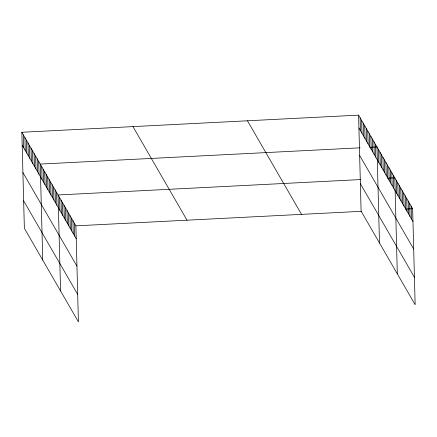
<?xml version="1.0" encoding="UTF-8"?>
<svg xmlns="http://www.w3.org/2000/svg" width="437" height="437" viewBox="0 0 437 437"><rect width="100%" height="100%" fill="white"/><g stroke="black" fill="none" stroke-linecap="round" stroke-linejoin="round"><path stroke-width="0.66" d="M21.85 132.264L75.896 225.842L78.409 321.867L24.363 228.283L21.85 132.264L358.591 115.133L412.637 208.717L415.15 304.736L361.104 211.158L358.591 115.133M360.072 147.81L40.226 164.083L42.739 260.102M369.817 147.318L376.967 146.952L379.48 242.972M360.361 179.585L58.061 194.962L60.574 290.982M387.652 178.198L394.802 177.832L397.315 273.857M75.896 225.842L361.295 211.328M405.487 209.077L412.637 208.717M358.924 128.008L412.97 221.592M359.646 155.446L413.692 249.03M360.383 183.715L414.429 277.298M247.468 120.787L301.514 214.37M132.974 126.61L187.02 220.193M22.189 145.139L76.235 238.717M22.904 172.577L76.95 266.155M23.647 200.845L77.693 294.429M411.151 206.144L411.485 219.019M409.666 203.571L409.999 216.441M408.174 200.993L408.513 213.868M406.689 198.42L407.027 211.295M405.203 195.847L405.541 208.722M403.717 193.274L404.056 206.149M402.231 190.701L402.57 203.576M400.745 188.129L401.084 201.004M399.26 185.556L399.598 198.431M397.774 182.983L398.112 195.852M396.288 180.405L396.621 193.28M393.316 175.259L393.65 188.134M391.831 172.686L392.164 185.561M390.339 170.113L390.678 182.988M388.854 167.54L389.192 180.415M387.368 164.968L387.706 177.843M385.882 162.395L386.221 175.27M384.396 159.822L384.735 172.691M382.91 157.244L383.249 170.119M381.425 154.671L381.763 167.546M379.939 152.098L380.277 164.973M378.453 149.525L378.786 162.4M375.432 144.303L375.771 157.173M373.903 141.648L374.241 154.523M372.373 138.999L372.706 151.874M370.838 136.344L371.177 149.219M369.309 133.695L369.647 146.57M367.779 131.045L368.112 143.92M366.244 128.391L366.583 141.266M364.715 125.741L365.053 138.616M363.185 123.087L363.518 135.962M361.65 120.437L361.989 133.312M360.121 117.788L360.459 130.663M74.41 223.269L74.749 236.144M72.924 220.696L73.263 233.571M71.439 218.123L71.772 230.998M69.953 215.55L70.286 228.425M68.467 212.977L68.8 225.853M66.976 210.405L67.314 223.28M65.49 207.832L65.829 220.707M64.004 205.259L64.343 218.129M62.518 202.681L62.857 215.556M61.033 200.108L61.371 212.983M59.547 197.535L59.885 210.41M56.575 192.389L56.914 205.264M55.089 189.816L55.428 202.692M53.604 187.244L53.937 200.119M52.118 184.671L52.451 197.546M50.632 182.098L50.965 194.968M49.141 179.52L49.479 192.395M47.655 176.947L47.994 189.822M46.169 174.374L46.508 187.249M44.683 171.801L45.022 184.676M43.197 169.228L43.536 182.103M41.712 166.655L42.05 179.531M38.696 161.428L39.03 174.303M37.161 158.778L37.5 171.654M35.632 156.129L35.971 168.999M34.102 153.474L34.436 166.35M32.567 150.825L32.906 163.7M31.038 148.17L31.377 161.045M29.508 145.521L29.842 158.396M27.973 142.872L28.312 155.741M26.444 140.217L26.783 153.092M24.914 137.568L25.248 150.443M23.38 134.913L23.718 147.788"/></g></svg>
